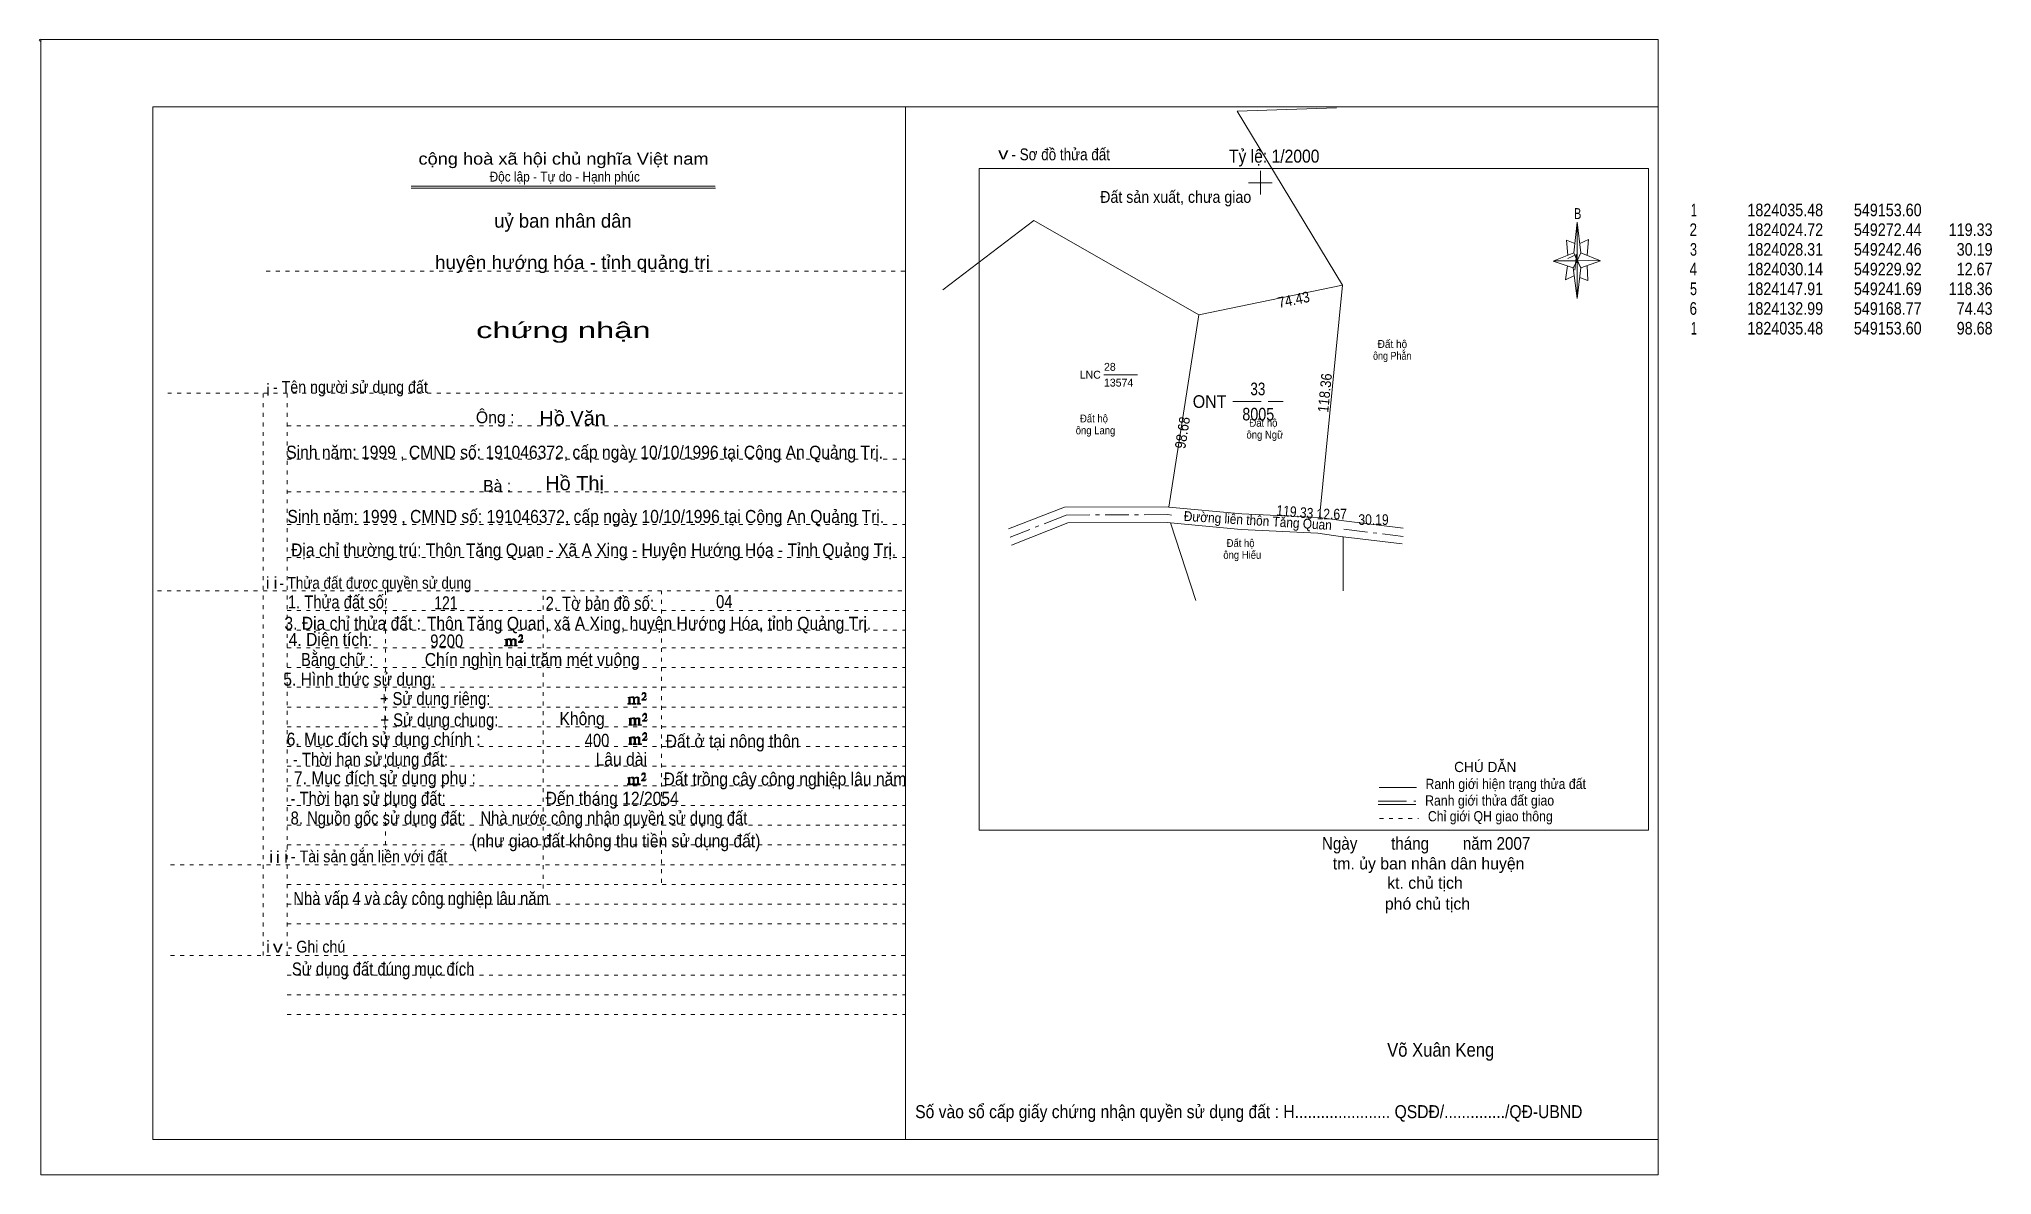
# Model space of a CAD drawing. Header units: centimetres. Extents: x -1.6 to 48, y -3.3 to 25.5.
import ezdxf
from ezdxf.enums import TextEntityAlignment as Align

# ---------------------------------------------------------------- set-up
doc = ezdxf.new("R2010")
doc.units = ezdxf.units.CM
doc.header["$LTSCALE"] = 0.12
for name, pattern in [('DOT_DASHED', [7.7, 5, -1.2, 0.3, -1.2]), ('DOTTED', [1.5, 0.3, -1.2]), ('LONG_DASHED', [7.5, 6, -1.5])]:
    doc.linetypes.add(name, pattern=pattern)
for name, color, linetype, lineweight in [('1', 7, 'DOTTED', 13), ('13', 7, 'Continuous', 13), ('22', 7, 'Continuous', 13), ('33', 7, 'LONG_DASHED', 13), ('4', 7, 'Continuous', 13), ('5', 7, 'Continuous', 13), ('50', 7, 'Continuous', 13), ('63', 7, 'Continuous', 13)]:
    doc.layers.add(name, color=color, linetype=linetype, lineweight=lineweight)
for name, color, linetype in [('10', 7, 'Continuous'), ('23', 7, 'Continuous'), ('30', 7, 'Continuous')]:
    doc.layers.add(name, color=color, linetype=linetype)

msp = doc.modelspace()

# ---------------------------------------------------------------- hatches: boundary and pattern name
at = {"layer": '50'}
for points in [[(10.27, 10.13), (10.27, 10.12), (10.27, 10.11), (10.25, 10.11), (10.24, 10.11), (10.24, 10.1), (10.33, 10.1), (10.33, 10.11), (10.32, 10.11), (10.31, 10.11), (10.31, 10.12), (10.31, 10.13), (10.31, 10.24), (10.31, 10.25), (10.32, 10.26), (10.34, 10.26), (10.35, 10.26), (10.36, 10.26), (10.37, 10.25), (10.39, 10.22), (10.39, 10.13), (10.37, 10.12), (10.37, 10.11), (10.36, 10.11), (10.35, 10.11), (10.35, 10.1), (10.44, 10.1), (10.44, 10.11), (10.43, 10.11), (10.42, 10.11), (10.42, 10.12), (10.42, 10.13), (10.42, 10.24), (10.44, 10.26), (10.45, 10.26), (10.46, 10.26), (10.49, 10.26), (10.49, 10.25), (10.5, 10.24), (10.5, 10.22), (10.5, 10.13), (10.5, 10.12), (10.49, 10.11), (10.49, 10.11), (10.47, 10.11), (10.47, 10.1), (10.56, 10.1), (10.56, 10.11), (10.55, 10.11), (10.54, 10.11), (10.53, 10.12), (10.53, 10.13), (10.53, 10.2), (10.53, 10.25), (10.53, 10.26), (10.52, 10.27), (10.5, 10.28), (10.47, 10.28), (10.46, 10.28), (10.44, 10.27), (10.41, 10.25), (10.41, 10.26), (10.4, 10.28), (10.39, 10.28), (10.37, 10.28), (10.35, 10.28), (10.34, 10.28), (10.32, 10.26), (10.31, 10.26), (10.31, 10.25), (10.31, 10.25), (10.31, 10.26), (10.31, 10.28), (10.24, 10.26), (10.24, 10.26), (10.25, 10.26), (10.27, 10.25), (10.27, 10.24), (10.27, 10.23)], [(10.69, 10.19), (10.72, 10.24), (10.72, 10.24), (10.71, 10.22), (10.69, 10.22), (10.68, 10.22), (10.63, 10.22), (10.66, 10.26), (10.67, 10.27), (10.69, 10.28), (10.69, 10.3), (10.69, 10.32), (10.69, 10.34), (10.69, 10.35), (10.69, 10.37), (10.68, 10.38), (10.67, 10.38), (10.66, 10.39), (10.65, 10.39), (10.63, 10.38), (10.63, 10.38), (10.62, 10.37), (10.61, 10.35), (10.59, 10.33), (10.61, 10.33), (10.61, 10.35), (10.62, 10.35), (10.63, 10.36), (10.65, 10.36), (10.66, 10.36), (10.67, 10.35), (10.68, 10.35), (10.68, 10.32), (10.68, 10.3), (10.66, 10.28), (10.66, 10.26), (10.65, 10.25), (10.59, 10.2), (10.59, 10.19)], [(13.39, 8.66), (13.39, 8.65), (13.39, 8.64), (13.38, 8.64), (13.37, 8.64), (13.37, 8.62), (13.45, 8.62), (13.45, 8.64), (13.44, 8.64), (13.43, 8.64), (13.43, 8.65), (13.43, 8.66), (13.43, 8.77), (13.43, 8.78), (13.44, 8.79), (13.47, 8.79), (13.48, 8.79), (13.49, 8.79), (13.5, 8.78), (13.51, 8.74), (13.51, 8.66), (13.5, 8.65), (13.5, 8.64), (13.49, 8.64), (13.48, 8.64), (13.48, 8.62), (13.57, 8.62), (13.57, 8.64), (13.55, 8.64), (13.54, 8.64), (13.54, 8.65), (13.54, 8.66), (13.54, 8.77), (13.57, 8.79), (13.58, 8.79), (13.59, 8.79), (13.61, 8.79), (13.61, 8.78), (13.62, 8.77), (13.62, 8.74), (13.62, 8.66), (13.62, 8.65), (13.61, 8.64), (13.61, 8.64), (13.6, 8.64), (13.6, 8.62), (13.69, 8.62), (13.69, 8.64), (13.67, 8.64), (13.66, 8.64), (13.65, 8.65), (13.65, 8.66), (13.65, 8.73), (13.65, 8.78), (13.65, 8.79), (13.64, 8.8), (13.62, 8.81), (13.6, 8.81), (13.59, 8.81), (13.57, 8.8), (13.53, 8.78), (13.53, 8.79), (13.52, 8.81), (13.51, 8.81), (13.5, 8.81), (13.48, 8.81), (13.47, 8.81), (13.44, 8.79), (13.43, 8.79), (13.43, 8.78), (13.43, 8.78), (13.43, 8.79), (13.43, 8.81), (13.37, 8.79), (13.37, 8.79), (13.38, 8.79), (13.39, 8.78), (13.39, 8.77), (13.39, 8.76)], [(13.82, 8.72), (13.84, 8.77), (13.84, 8.77), (13.83, 8.74), (13.82, 8.74), (13.81, 8.74), (13.75, 8.74), (13.79, 8.79), (13.8, 8.8), (13.82, 8.81), (13.82, 8.83), (13.82, 8.84), (13.82, 8.87), (13.82, 8.88), (13.82, 8.9), (13.81, 8.91), (13.8, 8.91), (13.79, 8.92), (13.77, 8.92), (13.75, 8.91), (13.75, 8.91), (13.74, 8.9), (13.73, 8.88), (13.72, 8.86), (13.73, 8.86), (13.73, 8.88), (13.74, 8.88), (13.75, 8.89), (13.77, 8.89), (13.79, 8.89), (13.8, 8.88), (13.81, 8.88), (13.81, 8.84), (13.81, 8.83), (13.79, 8.81), (13.79, 8.79), (13.77, 8.78), (13.72, 8.73), (13.72, 8.72)], [(13.41, 8.12), (13.41, 8.11), (13.41, 8.1), (13.4, 8.1), (13.39, 8.1), (13.39, 8.09), (13.48, 8.09), (13.48, 8.1), (13.47, 8.1), (13.45, 8.1), (13.45, 8.11), (13.45, 8.12), (13.45, 8.23), (13.45, 8.24), (13.47, 8.26), (13.49, 8.26), (13.5, 8.26), (13.51, 8.26), (13.52, 8.24), (13.53, 8.21), (13.53, 8.12), (13.52, 8.11), (13.52, 8.1), (13.51, 8.1), (13.5, 8.1), (13.5, 8.09), (13.59, 8.09), (13.59, 8.1), (13.58, 8.1), (13.57, 8.1), (13.57, 8.11), (13.57, 8.12), (13.57, 8.23), (13.59, 8.26), (13.6, 8.26), (13.61, 8.26), (13.63, 8.26), (13.63, 8.24), (13.64, 8.23), (13.64, 8.21), (13.64, 8.12), (13.64, 8.11), (13.63, 8.1), (13.63, 8.1), (13.62, 8.1), (13.62, 8.09), (13.71, 8.09), (13.71, 8.1), (13.7, 8.1), (13.69, 8.1), (13.67, 8.11), (13.67, 8.12), (13.67, 8.2), (13.67, 8.24), (13.67, 8.26), (13.66, 8.27), (13.64, 8.28), (13.62, 8.28), (13.61, 8.28), (13.59, 8.27), (13.55, 8.24), (13.55, 8.26), (13.54, 8.28), (13.53, 8.28), (13.52, 8.28), (13.5, 8.28), (13.49, 8.28), (13.47, 8.26), (13.45, 8.26), (13.45, 8.24), (13.45, 8.24), (13.45, 8.26), (13.45, 8.28), (13.39, 8.26), (13.39, 8.26), (13.4, 8.26), (13.41, 8.24), (13.41, 8.23), (13.41, 8.22)], [(13.84, 8.19), (13.86, 8.23), (13.86, 8.23), (13.85, 8.21), (13.84, 8.21), (13.83, 8.21), (13.77, 8.21), (13.81, 8.26), (13.82, 8.27), (13.84, 8.28), (13.84, 8.3), (13.84, 8.31), (13.84, 8.33), (13.84, 8.34), (13.84, 8.37), (13.83, 8.38), (13.82, 8.38), (13.81, 8.39), (13.8, 8.39), (13.77, 8.38), (13.77, 8.38), (13.76, 8.37), (13.75, 8.34), (13.74, 8.32), (13.75, 8.32), (13.75, 8.34), (13.76, 8.34), (13.77, 8.36), (13.8, 8.36), (13.81, 8.36), (13.82, 8.34), (13.83, 8.34), (13.83, 8.31), (13.83, 8.3), (13.81, 8.28), (13.81, 8.26), (13.8, 8.24), (13.74, 8.2), (13.74, 8.19)], [(13.41, 7.64), (13.41, 7.63), (13.41, 7.62), (13.4, 7.62), (13.39, 7.62), (13.39, 7.6), (13.47, 7.6), (13.47, 7.62), (13.46, 7.62), (13.45, 7.62), (13.45, 7.63), (13.45, 7.64), (13.45, 7.75), (13.45, 7.76), (13.46, 7.77), (13.49, 7.77), (13.5, 7.77), (13.51, 7.77), (13.52, 7.76), (13.53, 7.72), (13.53, 7.64), (13.52, 7.63), (13.52, 7.62), (13.51, 7.62), (13.5, 7.62), (13.5, 7.6), (13.59, 7.6), (13.59, 7.62), (13.57, 7.62), (13.56, 7.62), (13.56, 7.63), (13.56, 7.64), (13.56, 7.75), (13.59, 7.77), (13.6, 7.77), (13.61, 7.77), (13.63, 7.77), (13.63, 7.76), (13.64, 7.75), (13.64, 7.72), (13.64, 7.64), (13.64, 7.63), (13.63, 7.62), (13.63, 7.62), (13.62, 7.62), (13.62, 7.6), (13.71, 7.6), (13.71, 7.62), (13.69, 7.62), (13.68, 7.62), (13.67, 7.63), (13.67, 7.64), (13.67, 7.71), (13.67, 7.76), (13.67, 7.77), (13.66, 7.78), (13.64, 7.79), (13.62, 7.79), (13.61, 7.79), (13.59, 7.78), (13.55, 7.76), (13.55, 7.77), (13.54, 7.79), (13.53, 7.79), (13.52, 7.79), (13.5, 7.79), (13.49, 7.79), (13.46, 7.77), (13.45, 7.77), (13.45, 7.76), (13.45, 7.76), (13.45, 7.77), (13.45, 7.79), (13.39, 7.77), (13.39, 7.77), (13.4, 7.77), (13.41, 7.76), (13.41, 7.75), (13.41, 7.74)], [(13.84, 7.7), (13.86, 7.75), (13.86, 7.75), (13.85, 7.72), (13.84, 7.72), (13.83, 7.72), (13.77, 7.72), (13.81, 7.77), (13.82, 7.78), (13.84, 7.79), (13.84, 7.81), (13.84, 7.82), (13.84, 7.85), (13.84, 7.86), (13.84, 7.88), (13.83, 7.89), (13.82, 7.89), (13.81, 7.9), (13.79, 7.9), (13.77, 7.89), (13.77, 7.89), (13.76, 7.88), (13.75, 7.86), (13.74, 7.84), (13.75, 7.84), (13.75, 7.86), (13.76, 7.86), (13.77, 7.87), (13.79, 7.87), (13.81, 7.87), (13.82, 7.86), (13.83, 7.86), (13.83, 7.82), (13.83, 7.81), (13.81, 7.79), (13.81, 7.77), (13.79, 7.76), (13.74, 7.71), (13.74, 7.7)], [(13.38, 6.62), (13.38, 6.61), (13.38, 6.6), (13.37, 6.6), (13.36, 6.6), (13.36, 6.58), (13.44, 6.58), (13.44, 6.6), (13.43, 6.6), (13.42, 6.6), (13.42, 6.61), (13.42, 6.62), (13.42, 6.73), (13.42, 6.74), (13.43, 6.75), (13.46, 6.75), (13.47, 6.75), (13.48, 6.75), (13.49, 6.74), (13.5, 6.7), (13.5, 6.62), (13.49, 6.61), (13.49, 6.6), (13.48, 6.6), (13.47, 6.6), (13.47, 6.58), (13.56, 6.58), (13.56, 6.6), (13.54, 6.6), (13.53, 6.6), (13.53, 6.61), (13.53, 6.62), (13.53, 6.73), (13.56, 6.75), (13.57, 6.75), (13.58, 6.75), (13.6, 6.75), (13.6, 6.74), (13.61, 6.73), (13.61, 6.7), (13.61, 6.62), (13.61, 6.61), (13.6, 6.6), (13.6, 6.6), (13.59, 6.6), (13.59, 6.58), (13.68, 6.58), (13.68, 6.6), (13.66, 6.6), (13.65, 6.6), (13.64, 6.61), (13.64, 6.62), (13.64, 6.69), (13.64, 6.74), (13.64, 6.75), (13.63, 6.76), (13.61, 6.77), (13.59, 6.77), (13.58, 6.77), (13.56, 6.76), (13.52, 6.74), (13.52, 6.75), (13.51, 6.77), (13.5, 6.77), (13.49, 6.77), (13.47, 6.77), (13.46, 6.77), (13.43, 6.75), (13.42, 6.75), (13.42, 6.74), (13.42, 6.74), (13.42, 6.75), (13.42, 6.77), (13.36, 6.75), (13.36, 6.75), (13.37, 6.75), (13.38, 6.74), (13.38, 6.73), (13.38, 6.72)], [(13.81, 6.68), (13.83, 6.73), (13.83, 6.73), (13.82, 6.7), (13.81, 6.7), (13.8, 6.7), (13.74, 6.7), (13.78, 6.75), (13.79, 6.76), (13.81, 6.77), (13.81, 6.79), (13.81, 6.8), (13.81, 6.83), (13.81, 6.84), (13.81, 6.86), (13.8, 6.87), (13.79, 6.87), (13.78, 6.88), (13.76, 6.88), (13.74, 6.87), (13.74, 6.87), (13.73, 6.86), (13.72, 6.84), (13.71, 6.82), (13.72, 6.82), (13.72, 6.84), (13.73, 6.84), (13.74, 6.85), (13.76, 6.85), (13.78, 6.85), (13.79, 6.84), (13.8, 6.84), (13.8, 6.8), (13.8, 6.79), (13.78, 6.77), (13.78, 6.75), (13.76, 6.74), (13.71, 6.69), (13.71, 6.68)]]:
    msp.add_hatch(color=256, dxfattribs=at).paths.add_polyline_path(points)

# ---------------------------------------------------------------- linework, layer by layer
at = {"layer": '1', "linetype": 'Continuous'}
for p, q in [((1.31, -2.42), (1.31, 23.78)), ((1.31, 23.78), (39.51, 23.78)), ((20.41, -2.42), (20.41, 23.78)), ((39.51, -2.42), (39.51, 23.78)), ((7.87, 21.76), (15.58, 21.76)), ((7.87, 21.71), (15.59, 21.71)), ((37.36, 19.69), (36.85, 19.86)), ((1.31, -2.42), (39.51, -2.42))]:
    msp.add_line(p, q, dxfattribs=at)
at = {"layer": '1'}
for p, q in [((4.19, 19.61), (20.41, 19.61)), ((1.69, 16.51), (20.41, 16.51)), ((4.11, 2.25), (4.11, 16.51)), ((4.72, 2.25), (4.72, 16.51)), ((4.72, 15.68), (20.41, 15.68)), ((4.72, 14.84), (20.41, 14.84)), ((4.72, 14.01), (20.41, 14.01)), ((4.72, 13.18), (20.41, 13.18)), ((4.72, 12.34), (20.41, 12.34)), ((1.43, 11.5), (20.41, 11.5)), ((7.22, 5.05), (7.22, 11.5)), ((11.22, 3.95), (11.22, 11.5)), ((14.22, 4.09), (14.22, 11.5)), ((4.72, 11), (20.41, 11)), ((4.72, 10.5), (20.41, 10.5)), ((4.72, 10.05), (20.41, 10.05)), ((4.72, 9.55), (20.41, 9.55)), ((4.72, 9.05), (20.41, 9.05)), ((4.72, 8.55), (20.41, 8.55)), ((4.72, 8.05), (20.41, 8.05)), ((4.72, 7.55), (20.41, 7.55)), ((4.72, 7.05), (20.41, 7.05)), ((4.72, 6.55), (20.41, 6.55)), ((4.72, 6.05), (20.41, 6.05)), ((4.72, 5.55), (20.41, 5.55)), ((4.72, 5.05), (20.41, 5.05)), ((1.76, 4.55), (20.41, 4.55)), ((4.72, 4.05), (20.41, 4.05)), ((4.72, 3.55), (20.41, 3.55)), ((4.72, 3.05), (20.41, 3.05)), ((1.76, 2.25), (20.41, 2.25)), ((4.72, 1.75), (20.41, 1.75)), ((4.72, 1.25), (20.41, 1.25)), ((4.72, 0.75), (20.41, 0.75))]:
    msp.add_line(p, q, dxfattribs=at)
at = {"layer": '1', "linetype": 'Continuous'}
msp.add_lwpolyline([(-1.53, -3.32), (39.51, -3.32), (39.51, 25.48), (-1.53, 25.48)], close=True, dxfattribs=at)
msp.add_lwpolyline([(37.37, 19.49), (37.16, 19.39), (37.21, 19.74)], dxfattribs=at)
at = {"layer": '13'}
msp.add_line((25.45, 16.98), (26.3, 16.98), dxfattribs=at)
at = {"layer": '22'}
for p, q in [((31.5, 19.25), (27.86, 18.5)), ((30.92, 13.36), (31.5, 19.25)), ((27.1, 13.62), (27.86, 18.5)), ((27.78, 11.25), (27.14, 13.22)), ((31.52, 12.87), (33.02, 12.69)), ((31.52, 11.5), (31.52, 12.87))]:
    msp.add_line(p, q, dxfattribs=at)
at = {"layer": '22', "linetype": 'DOT_DASHED'}
msp.add_line((31.54, 13.06), (33.04, 12.88), dxfattribs=at)
at = {"layer": '22'}
for points in [[(31.35, 23.75), (28.83, 23.67), (31.5, 19.25)], [(27.86, 18.5), (23.67, 20.89), (21.36, 19.13)], [(23.03, 13.07), (24.45, 13.62), (27.08, 13.63), (27.1, 13.62)], [(27.1, 13.62), (28.95, 13.45), (30.92, 13.36)], [(27.14, 13.22), (27.06, 13.23), (24.53, 13.22), (23.1, 12.66)], [(27.14, 13.22), (28.93, 13.05), (30.88, 12.96), (31.5, 12.87), (31.52, 12.87)], [(30.92, 13.36), (31.54, 13.27), (33.04, 13.09)]]:
    msp.add_lwpolyline(points, dxfattribs=at)
at = {"layer": '22', "linetype": 'DOT_DASHED'}
msp.add_lwpolyline([(27.16, 13.42), (27.07, 13.43), (24.49, 13.42), (23.07, 12.86), (23.08, 12.86)], dxfattribs=at)
at = {"layer": '33'}
msp.add_line((28.72, 16.3), (30, 16.3), dxfattribs=at)
at = {"layer": '4'}
for p, q in [((32.43, 6.51), (33.38, 6.51)), ((32.41, 6.08), (33.36, 6.08))]:
    msp.add_line(p, q, dxfattribs=at)
at = {"layer": '4', "linetype": 'LONG_DASHED'}
msp.add_line((32.41, 6.16), (33.36, 6.16), dxfattribs=at)
at = {"layer": '4', "linetype": 'DOTTED'}
msp.add_line((32.44, 5.72), (33.43, 5.72), dxfattribs=at)
at = {"layer": '4'}
msp.add_lwpolyline([(22.28, 22.21), (39.27, 22.21), (39.27, 5.43), (22.28, 5.43)], close=True, dxfattribs=at)
msp.add_circle((-1.55, 25.47), 0.025, dxfattribs=at)
at = {"layer": '5'}
for p, q in [((37.37, 20.07), (37.46, 20.85)), ((37.55, 20.07), (38.05, 19.87)), ((37.55, 19.69), (37.46, 18.91)), ((37.73, 19.37), (37.52, 19.45)), ((37.71, 19.75), (37.73, 19.37))]:
    msp.add_line(p, q, dxfattribs=at)
for points in [[(37.46, 20.85), (37.55, 20.07), (37.46, 19.87)], [(37.46, 19.87), (36.87, 19.87), (37.37, 20.07), (37.55, 19.69), (38.05, 19.87), (37.46, 19.89)], [(37.46, 19.87), (37.46, 18.91), (37.36, 19.69)]]:
    msp.add_lwpolyline(points, close=True, dxfattribs=at)
for points in [[(37.4, 20.31), (37.19, 20.39), (37.22, 20.01)], [(37.53, 20.31), (37.75, 20.41), (37.71, 20.01)], [(37.46, 19.87), (37.37, 20.07), (36.87, 19.87)], [(37.22, 19.93), (37.44, 20.03), (37.4, 19.63)], [(37.46, 19.87), (37.55, 19.69), (38.05, 19.87)]]:
    msp.add_lwpolyline(points, dxfattribs=at)
at = {"layer": '50'}
for points in [[(10.27, 10.13), (10.27, 10.12), (10.27, 10.11), (10.25, 10.11), (10.24, 10.11), (10.24, 10.1), (10.33, 10.1), (10.33, 10.11), (10.32, 10.11), (10.31, 10.11), (10.31, 10.12), (10.31, 10.13), (10.31, 10.24), (10.31, 10.25), (10.32, 10.26), (10.34, 10.26), (10.35, 10.26), (10.36, 10.26), (10.37, 10.25), (10.39, 10.22), (10.39, 10.13), (10.37, 10.12), (10.37, 10.11), (10.36, 10.11), (10.35, 10.11), (10.35, 10.1), (10.44, 10.1), (10.44, 10.11), (10.43, 10.11), (10.42, 10.11), (10.42, 10.12), (10.42, 10.13), (10.42, 10.24), (10.44, 10.26), (10.45, 10.26), (10.46, 10.26), (10.49, 10.26), (10.49, 10.25), (10.5, 10.24), (10.5, 10.22), (10.5, 10.13), (10.5, 10.12), (10.49, 10.11), (10.49, 10.11), (10.47, 10.11), (10.47, 10.1), (10.56, 10.1), (10.56, 10.11), (10.55, 10.11), (10.54, 10.11), (10.53, 10.12), (10.53, 10.13), (10.53, 10.2), (10.53, 10.25), (10.53, 10.26), (10.52, 10.27), (10.5, 10.28), (10.47, 10.28), (10.46, 10.28), (10.44, 10.27), (10.41, 10.25), (10.41, 10.26), (10.4, 10.28), (10.39, 10.28), (10.37, 10.28), (10.35, 10.28), (10.34, 10.28), (10.32, 10.26), (10.31, 10.26), (10.31, 10.25), (10.31, 10.25), (10.31, 10.26), (10.31, 10.28), (10.24, 10.26), (10.24, 10.26), (10.25, 10.26), (10.27, 10.25), (10.27, 10.24), (10.27, 10.23)], [(10.69, 10.19), (10.72, 10.24), (10.72, 10.24), (10.71, 10.22), (10.69, 10.22), (10.68, 10.22), (10.63, 10.22), (10.66, 10.26), (10.67, 10.27), (10.69, 10.28), (10.69, 10.3), (10.69, 10.32), (10.69, 10.34), (10.69, 10.35), (10.69, 10.37), (10.68, 10.38), (10.67, 10.38), (10.66, 10.39), (10.65, 10.39), (10.63, 10.38), (10.63, 10.38), (10.62, 10.37), (10.61, 10.35), (10.59, 10.33), (10.61, 10.33), (10.61, 10.35), (10.62, 10.35), (10.63, 10.36), (10.65, 10.36), (10.66, 10.36), (10.67, 10.35), (10.68, 10.35), (10.68, 10.32), (10.68, 10.3), (10.66, 10.28), (10.66, 10.26), (10.65, 10.25), (10.59, 10.2), (10.59, 10.19)], [(13.39, 8.66), (13.39, 8.65), (13.39, 8.64), (13.38, 8.64), (13.37, 8.64), (13.37, 8.62), (13.45, 8.62), (13.45, 8.64), (13.44, 8.64), (13.43, 8.64), (13.43, 8.65), (13.43, 8.66), (13.43, 8.77), (13.43, 8.78), (13.44, 8.79), (13.47, 8.79), (13.48, 8.79), (13.49, 8.79), (13.5, 8.78), (13.51, 8.74), (13.51, 8.66), (13.5, 8.65), (13.5, 8.64), (13.49, 8.64), (13.48, 8.64), (13.48, 8.62), (13.57, 8.62), (13.57, 8.64), (13.55, 8.64), (13.54, 8.64), (13.54, 8.65), (13.54, 8.66), (13.54, 8.77), (13.57, 8.79), (13.58, 8.79), (13.59, 8.79), (13.61, 8.79), (13.61, 8.78), (13.62, 8.77), (13.62, 8.74), (13.62, 8.66), (13.62, 8.65), (13.61, 8.64), (13.61, 8.64), (13.6, 8.64), (13.6, 8.62), (13.69, 8.62), (13.69, 8.64), (13.67, 8.64), (13.66, 8.64), (13.65, 8.65), (13.65, 8.66), (13.65, 8.73), (13.65, 8.78), (13.65, 8.79), (13.64, 8.8), (13.62, 8.81), (13.6, 8.81), (13.59, 8.81), (13.57, 8.8), (13.53, 8.78), (13.53, 8.79), (13.52, 8.81), (13.51, 8.81), (13.5, 8.81), (13.48, 8.81), (13.47, 8.81), (13.44, 8.79), (13.43, 8.79), (13.43, 8.78), (13.43, 8.78), (13.43, 8.79), (13.43, 8.81), (13.37, 8.79), (13.37, 8.79), (13.38, 8.79), (13.39, 8.78), (13.39, 8.77), (13.39, 8.76)], [(13.82, 8.72), (13.84, 8.77), (13.84, 8.77), (13.83, 8.74), (13.82, 8.74), (13.81, 8.74), (13.75, 8.74), (13.79, 8.79), (13.8, 8.8), (13.82, 8.81), (13.82, 8.83), (13.82, 8.84), (13.82, 8.87), (13.82, 8.88), (13.82, 8.9), (13.81, 8.91), (13.8, 8.91), (13.79, 8.92), (13.77, 8.92), (13.75, 8.91), (13.75, 8.91), (13.74, 8.9), (13.73, 8.88), (13.72, 8.86), (13.73, 8.86), (13.73, 8.88), (13.74, 8.88), (13.75, 8.89), (13.77, 8.89), (13.79, 8.89), (13.8, 8.88), (13.81, 8.88), (13.81, 8.84), (13.81, 8.83), (13.79, 8.81), (13.79, 8.79), (13.77, 8.78), (13.72, 8.73), (13.72, 8.72)], [(13.41, 8.12), (13.41, 8.11), (13.41, 8.1), (13.4, 8.1), (13.39, 8.1), (13.39, 8.09), (13.48, 8.09), (13.48, 8.1), (13.47, 8.1), (13.45, 8.1), (13.45, 8.11), (13.45, 8.12), (13.45, 8.23), (13.45, 8.24), (13.47, 8.26), (13.49, 8.26), (13.5, 8.26), (13.51, 8.26), (13.52, 8.24), (13.53, 8.21), (13.53, 8.12), (13.52, 8.11), (13.52, 8.1), (13.51, 8.1), (13.5, 8.1), (13.5, 8.09), (13.59, 8.09), (13.59, 8.1), (13.58, 8.1), (13.57, 8.1), (13.57, 8.11), (13.57, 8.12), (13.57, 8.23), (13.59, 8.26), (13.6, 8.26), (13.61, 8.26), (13.63, 8.26), (13.63, 8.24), (13.64, 8.23), (13.64, 8.21), (13.64, 8.12), (13.64, 8.11), (13.63, 8.1), (13.63, 8.1), (13.62, 8.1), (13.62, 8.09), (13.71, 8.09), (13.71, 8.1), (13.7, 8.1), (13.69, 8.1), (13.67, 8.11), (13.67, 8.12), (13.67, 8.2), (13.67, 8.24), (13.67, 8.26), (13.66, 8.27), (13.64, 8.28), (13.62, 8.28), (13.61, 8.28), (13.59, 8.27), (13.55, 8.24), (13.55, 8.26), (13.54, 8.28), (13.53, 8.28), (13.52, 8.28), (13.5, 8.28), (13.49, 8.28), (13.47, 8.26), (13.45, 8.26), (13.45, 8.24), (13.45, 8.24), (13.45, 8.26), (13.45, 8.28), (13.39, 8.26), (13.39, 8.26), (13.4, 8.26), (13.41, 8.24), (13.41, 8.23), (13.41, 8.22)], [(13.84, 8.19), (13.86, 8.23), (13.86, 8.23), (13.85, 8.21), (13.84, 8.21), (13.83, 8.21), (13.77, 8.21), (13.81, 8.26), (13.82, 8.27), (13.84, 8.28), (13.84, 8.3), (13.84, 8.31), (13.84, 8.33), (13.84, 8.34), (13.84, 8.37), (13.83, 8.38), (13.82, 8.38), (13.81, 8.39), (13.8, 8.39), (13.77, 8.38), (13.77, 8.38), (13.76, 8.37), (13.75, 8.34), (13.74, 8.32), (13.75, 8.32), (13.75, 8.34), (13.76, 8.34), (13.77, 8.36), (13.8, 8.36), (13.81, 8.36), (13.82, 8.34), (13.83, 8.34), (13.83, 8.31), (13.83, 8.3), (13.81, 8.28), (13.81, 8.26), (13.8, 8.24), (13.74, 8.2), (13.74, 8.19)], [(13.41, 7.64), (13.41, 7.63), (13.41, 7.62), (13.4, 7.62), (13.39, 7.62), (13.39, 7.6), (13.47, 7.6), (13.47, 7.62), (13.46, 7.62), (13.45, 7.62), (13.45, 7.63), (13.45, 7.64), (13.45, 7.75), (13.45, 7.76), (13.46, 7.77), (13.49, 7.77), (13.5, 7.77), (13.51, 7.77), (13.52, 7.76), (13.53, 7.72), (13.53, 7.64), (13.52, 7.63), (13.52, 7.62), (13.51, 7.62), (13.5, 7.62), (13.5, 7.6), (13.59, 7.6), (13.59, 7.62), (13.57, 7.62), (13.56, 7.62), (13.56, 7.63), (13.56, 7.64), (13.56, 7.75), (13.59, 7.77), (13.6, 7.77), (13.61, 7.77), (13.63, 7.77), (13.63, 7.76), (13.64, 7.75), (13.64, 7.72), (13.64, 7.64), (13.64, 7.63), (13.63, 7.62), (13.63, 7.62), (13.62, 7.62), (13.62, 7.6), (13.71, 7.6), (13.71, 7.62), (13.69, 7.62), (13.68, 7.62), (13.67, 7.63), (13.67, 7.64), (13.67, 7.71), (13.67, 7.76), (13.67, 7.77), (13.66, 7.78), (13.64, 7.79), (13.62, 7.79), (13.61, 7.79), (13.59, 7.78), (13.55, 7.76), (13.55, 7.77), (13.54, 7.79), (13.53, 7.79), (13.52, 7.79), (13.5, 7.79), (13.49, 7.79), (13.46, 7.77), (13.45, 7.77), (13.45, 7.76), (13.45, 7.76), (13.45, 7.77), (13.45, 7.79), (13.39, 7.77), (13.39, 7.77), (13.4, 7.77), (13.41, 7.76), (13.41, 7.75), (13.41, 7.74)], [(13.84, 7.7), (13.86, 7.75), (13.86, 7.75), (13.85, 7.72), (13.84, 7.72), (13.83, 7.72), (13.77, 7.72), (13.81, 7.77), (13.82, 7.78), (13.84, 7.79), (13.84, 7.81), (13.84, 7.82), (13.84, 7.85), (13.84, 7.86), (13.84, 7.88), (13.83, 7.89), (13.82, 7.89), (13.81, 7.9), (13.79, 7.9), (13.77, 7.89), (13.77, 7.89), (13.76, 7.88), (13.75, 7.86), (13.74, 7.84), (13.75, 7.84), (13.75, 7.86), (13.76, 7.86), (13.77, 7.87), (13.79, 7.87), (13.81, 7.87), (13.82, 7.86), (13.83, 7.86), (13.83, 7.82), (13.83, 7.81), (13.81, 7.79), (13.81, 7.77), (13.79, 7.76), (13.74, 7.71), (13.74, 7.7)], [(13.38, 6.62), (13.38, 6.61), (13.38, 6.6), (13.37, 6.6), (13.36, 6.6), (13.36, 6.58), (13.44, 6.58), (13.44, 6.6), (13.43, 6.6), (13.42, 6.6), (13.42, 6.61), (13.42, 6.62), (13.42, 6.73), (13.42, 6.74), (13.43, 6.75), (13.46, 6.75), (13.47, 6.75), (13.48, 6.75), (13.49, 6.74), (13.5, 6.7), (13.5, 6.62), (13.49, 6.61), (13.49, 6.6), (13.48, 6.6), (13.47, 6.6), (13.47, 6.58), (13.56, 6.58), (13.56, 6.6), (13.54, 6.6), (13.53, 6.6), (13.53, 6.61), (13.53, 6.62), (13.53, 6.73), (13.56, 6.75), (13.57, 6.75), (13.58, 6.75), (13.6, 6.75), (13.6, 6.74), (13.61, 6.73), (13.61, 6.7), (13.61, 6.62), (13.61, 6.61), (13.6, 6.6), (13.6, 6.6), (13.59, 6.6), (13.59, 6.58), (13.68, 6.58), (13.68, 6.6), (13.66, 6.6), (13.65, 6.6), (13.64, 6.61), (13.64, 6.62), (13.64, 6.69), (13.64, 6.74), (13.64, 6.75), (13.63, 6.76), (13.61, 6.77), (13.59, 6.77), (13.58, 6.77), (13.56, 6.76), (13.52, 6.74), (13.52, 6.75), (13.51, 6.77), (13.5, 6.77), (13.49, 6.77), (13.47, 6.77), (13.46, 6.77), (13.43, 6.75), (13.42, 6.75), (13.42, 6.74), (13.42, 6.74), (13.42, 6.75), (13.42, 6.77), (13.36, 6.75), (13.36, 6.75), (13.37, 6.75), (13.38, 6.74), (13.38, 6.73), (13.38, 6.72)], [(13.81, 6.68), (13.83, 6.73), (13.83, 6.73), (13.82, 6.7), (13.81, 6.7), (13.8, 6.7), (13.74, 6.7), (13.78, 6.75), (13.79, 6.76), (13.81, 6.77), (13.81, 6.79), (13.81, 6.8), (13.81, 6.83), (13.81, 6.84), (13.81, 6.86), (13.8, 6.87), (13.79, 6.87), (13.78, 6.88), (13.76, 6.88), (13.74, 6.87), (13.74, 6.87), (13.73, 6.86), (13.72, 6.84), (13.71, 6.82), (13.72, 6.82), (13.72, 6.84), (13.73, 6.84), (13.74, 6.85), (13.76, 6.85), (13.78, 6.85), (13.79, 6.84), (13.8, 6.84), (13.8, 6.8), (13.8, 6.79), (13.78, 6.77), (13.78, 6.75), (13.76, 6.74), (13.71, 6.69), (13.71, 6.68)]]:
    msp.add_lwpolyline(points, close=True, dxfattribs=at)
at = {"layer": '63'}
for p, q in [((29.12, 21.85), (29.72, 21.85)), ((29.42, 21.55), (29.42, 22.15))]:
    msp.add_line(p, q, dxfattribs=at)

# ---------------------------------------------------------------- texts
at = {"layer": '1'}
for s, height, width, p in [('cộng hoà xã hội chủ nghĩa Việt nam', 0.3, 1.15, (11.735, 22.31)), ('v', 0.3, 1.3, (22.895, 22.44)), ('- Sơ đồ thửa đất ', 0.3, 0.85, (24.4, 22.42)), ('Độc lập - Tự do - Hạnh phúc', 0.25, 0.9, (11.765, 21.88)), ('chứng nhận', 0.4, 1.55, (11.73, 17.91)), ('- Tên người sử dụng đất', 0.3, 0.9, (6.325, 16.52)), ('- Thửa đất được quyền sử dụng', 0.3, 0.85, (6.96, 11.55)), ('- Tài sản gắn liền với đất ', 0.3, 0.9, (6.85, 4.61)), ('v', 0.3, 1.3, (4.485, 2.32)), ('- Ghi chú', 0.3, 0.9, (5.465, 2.32))]:
    msp.add_text(s, height=height, dxfattribs=dict(at, width=width)).set_placement(p, align=Align.CENTER)
for s, height, p in [('uỷ ban nhân dân', 0.35, (11.72, 20.71)), ('i', 0.3, (4.235, 16.45)), ('i', 0.3, (4.225, 11.55)), ('i', 0.3, (4.425, 11.55)), ('i', 0.3, (4.315, 4.6)), ('i', 0.3, (4.485, 4.59)), ('i', 0.3, (4.695, 4.6)), ('i', 0.3, (4.235, 2.32))]:
    msp.add_text(s, height=height, dxfattribs=at).set_placement(p, align=Align.CENTER)
at = {"layer": '10', "width": 0.9}
msp.add_text('Võ Xuân Keng', height=0.35, dxfattribs=at).set_placement((33.995, -0.32), align=Align.CENTER)
at = {"layer": '13'}
msp.add_text('LNC', height=0.2, dxfattribs=at).set_placement((25.37, 16.88), align=Align.RIGHT)
for s, p in [('28', (25.45, 17.08)), ('13574', (25.45, 16.68))]:
    msp.add_text(s, height=0.2, dxfattribs=at).set_placement(p)
at = {"layer": '22', "width": 0.9}
msp.add_text('Đất sản xuất, chưa giao', height=0.3, dxfattribs=at).set_placement((27.27, 21.34), align=Align.CENTER)
msp.add_text('Đường liên thôn Tăng Quan', height=0.25, rotation=356.435, dxfattribs=at).set_placement((29.347, 13.156), align=Align.CENTER)
at = {"layer": '23'}
for s, width, p in [('Đất hộ', 0.95, (32.77, 17.66)), ('ông Phằn', 0.85, (32.765, 17.36)), ('Đất hộ ', 0.9, (25.23, 15.77)), ('Đất hộ ', 0.9, (29.53, 15.66)), ('ông Lang', 0.9, (25.235, 15.47)), ('ông Ngữ', 0.9, (29.535, 15.36)), ('ông Hiếu', 0.9, (28.96, 12.31)), ('Đất hộ ', 0.9, (28.95, 12.61))]:
    msp.add_text(s, height=0.2, dxfattribs=dict(at, width=width)).set_placement(p, align=Align.CENTER)
at = {"layer": '30'}
for s, width, p in [('1', 0.65, (40.5, 21)), ('1824035.48', 0.85, (43.7, 21)), ('549153.60', 0.85, (46.2, 21)), ('549153.60', 0.85, (46.2, 21)), ('2', 0.8, (40.5, 20.5)), ('1824024.72', 0.85, (43.7, 20.5)), ('549272.44', 0.85, (46.2, 20.5)), ('119.33', 0.85, (48, 20.5)), ('3', 0.75, (40.5, 20)), ('1824028.31', 0.85, (43.7, 20)), ('549242.46', 0.85, (46.2, 20)), ('30.19', 0.85, (48, 20)), ('1824030.14', 0.85, (43.7, 19.5)), ('549229.92', 0.85, (46.2, 19.5)), ('12.67', 0.85, (48, 19.5)), ('4', 0.8, (40.5, 19.5)), ('5', 0.75, (40.5, 19)), ('1824147.91', 0.85, (43.7, 19)), ('549241.69', 0.85, (46.2, 19)), ('118.36', 0.85, (48, 19)), ('6', 0.8, (40.5, 18.5)), ('1824132.99', 0.85, (43.7, 18.5)), ('549168.77', 0.85, (46.2, 18.5)), ('74.43', 0.85, (48, 18.5)), ('1', 0.65, (40.5, 18)), ('1824035.48', 0.85, (43.7, 18)), ('549153.60', 0.85, (46.2, 18)), ('98.68', 0.85, (48, 18))]:
    msp.add_text(s, height=0.32, dxfattribs=dict(at, width=width)).set_placement(p, align=Align.RIGHT)
for s, rotation, width, p in [('74.43', 11.564, 0.9, (30.293, 18.752)), ('118.36', 84.293, 0.9, (31.189, 16.507)), ('98.68', 81.157, 0.9, (27.574, 15.489)), ('119.33', 354.826, 0.85, (30.283, 13.366))]:
    msp.add_text(s, height=0.27, rotation=rotation, dxfattribs=dict(at, width=width)).set_placement(p, align=Align.CENTER)
at = {"layer": '30', "width": 0.85}
for s, p in [('12.67', (31.23, 13.31)), ('30.19', (32.29, 13.17))]:
    msp.add_text(s, height=0.27, dxfattribs=at).set_placement(p, align=Align.CENTER)
at = {"layer": '33', "width": 0.95}
msp.add_text('ONT', height=0.32, dxfattribs=at).set_placement((28.56, 16.14), align=Align.RIGHT)
at = {"layer": '33'}
for s, width, p in [('33', 0.8, (29.355, 16.46)), ('8005', 0.85, (29.365, 15.82))]:
    msp.add_text(s, height=0.32, dxfattribs=dict(at, width=width)).set_placement(p, align=Align.CENTER)
at = {"layer": '4', "width": 0.9}
for s, height, p in [('Tỷ lệ: 1/2000', 0.33, (29.77, 22.36)), ('Ranh giới hiện trạng thửa đất', 0.2591, (35.645, 6.47)), ('Ranh giới thửa đất giao ', 0.2591, (35.28, 6.05)), ('Chỉ giới QH giao thông', 0.2591, (35.255, 5.65))]:
    msp.add_text(s, height=height, dxfattribs=at).set_placement(p, align=Align.CENTER)
at = {"layer": '4'}
msp.add_text('CHÚ DẪN', height=0.2591, dxfattribs=at).set_placement((35.125, 6.9), align=Align.CENTER)
at = {"layer": '5', "width": 0.75}
msp.add_text('B', height=0.276, dxfattribs=at).set_placement((37.47, 20.93), align=Align.CENTER)
at = {"layer": '50'}
for s, height, width, p in [('  huyện hướng hóa - tỉnh quảng trị', 0.34, 1.05, (11.83, 19.66)), ('Hồ Văn', 0.36, 1.05, (11.965, 15.7)), ('Sinh năm: 1999 , CMND số: 191046372, cấp ngày 10/10/1996 tại Công An Quảng Trị.', 0.33, 0.9, (12.27, 14.85)), ('Hồ Thị', 0.36, 1.05, (12.015, 14.05)), ('Sinh năm: 1999 , CMND số: 191046372, cấp ngày 10/10/1996 tại Công An Quảng Trị.', 0.33, 0.9, (12.3, 13.22)), ('Địa chỉ thường trú: Thôn Tăng Quan - Xã A Xing - Huyện Hướng Hóa - Tỉnh Quảng Trị.', 0.33, 0.9, (12.5, 12.37)), ('1. Thửa đất số:  ', 0.33, 0.85, (6.115, 11.05)), ('121', 0.33, 0.8, (8.75, 11.03)), ('2. Tờ bản đồ số:  ', 0.33, 0.85, (12.76, 11.02)), ('04', 0.33, 0.85, (15.815, 11.06)), ('3. Địa chỉ thửa đất : ', 0.33, 0.9, (6.44, 10.51)), ('4. Diện tích: ', 0.33, 0.9, (5.875, 10.1)), ('Thôn Tăng Quan, xã A Xing, huyện Hướng Hóa, tỉnh Quảng Trị.', 0.33, 0.9, (13.905, 10.51)), ('Bằng chữ :', 0.33, 0.85, (5.99, 9.59)), ('Chín nghìn hai trăm mét vuông', 0.33, 0.9, (10.94, 9.59)), ('9200', 0.33, 0.85, (8.77, 10.06)), ('5. Hình thức sử dụng:', 0.33, 0.9, (6.555, 9.09)), ('+ Sử dụng riêng:', 0.33, 0.85, (8.475, 8.6)), ('Không', 0.33, 0.9, (12.205, 8.09)), ('6. Mục đích sử dụng chính :', 0.33, 0.9, (7.17, 7.57)), ('+ Sử dụng chung:', 0.33, 0.85, (8.585, 8.06)), ('400', 0.33, 0.85, (12.585, 7.54)), ('Đất ở tại nông thôn', 0.33, 0.9, (16.025, 7.52)), ('- Thời hạn sử dụng đất:', 0.33, 0.85, (6.835, 7.06)), ('7. Mục đích sử dụng phụ :', 0.33, 0.9, (7.2, 6.59)), ('Lâu dài', 0.33, 0.9, (13.2, 7.06)), ('Đất trồng cây công nghiệp lâu năm', 0.33, 0.9, (17.355, 6.56)), ('- Thời hạn sử dụng đất:', 0.33, 0.85, (6.775, 6.07)), ('Đến tháng 12/2054', 0.33, 0.9, (12.97, 6.07)), ('8. Nguồn gốc sử dụng đất:', 0.33, 0.85, (7.03, 5.57)), ('Nhà nước công nhận quyền sử dụng đất ', 0.33, 0.85, (13.065, 5.57)), ('(như giao đất không thu tiền sử dụng đất)', 0.33, 0.9, (13.065, 4.99)), ('Ngày        tháng        năm 2007', 0.32, 0.9, (33.625, 4.93)), ('Nhà vấp 4 và cây công nghiệp lâu năm', 0.33, 0.85, (8.12, 3.53)), ('Sử dụng đất đúng mục đích ', 0.33, 0.85, (7.21, 1.74)), ('Số vào sổ cấp giấy chứng nhận quyền sử dụng đất : H...................... QSDĐ/............../QĐ-UBND', 0.33, 0.9, (29.125, -1.88))]:
    msp.add_text(s, height=height, dxfattribs=dict(at, width=width)).set_placement(p, align=Align.CENTER)
for s, p in [('Ông :', (10, 15.75)), ('Bà :', (10.05, 14.01)), ('tm. ủy ban nhân dân huyện ', (33.745, 4.43)), ('kt. chủ tịch', (33.595, 3.94)), ('phó chủ tịch', (33.66, 3.41))]:
    msp.add_text(s, height=0.3, dxfattribs=at).set_placement(p, align=Align.CENTER)

doc.saveas('drawing.dxf')
